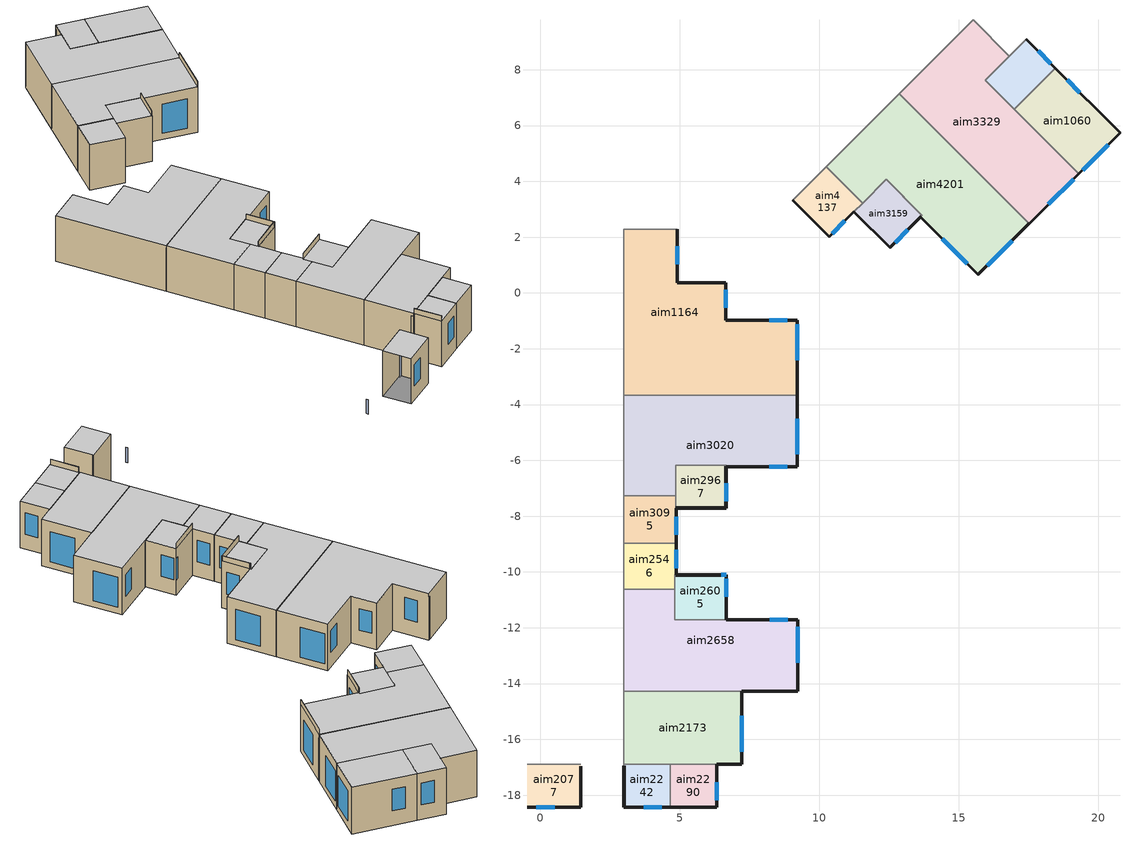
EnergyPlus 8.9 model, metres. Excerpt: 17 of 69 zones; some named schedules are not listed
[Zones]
aim1060
 floor adiabatic (aim5237): 16.99,6.58 18.47,8.06 20.79,5.74 19.31,4.26 z54
 wall outside (aim5190): 19.31,4.26 20.79,5.74 18.47,8.06 z54:56.7
 wall to aim3212 (aim5250): 18.47,8.06 16.99,6.58 z54:56.7
 wall to aim3329 (aim5250): 16.99,6.58 19.31,4.26 z54:56.7
 window (aim5298): 19.35,7.17 18.89,7.63 z54.86:56.11
 window (aim5302): 19.45,4.4 20.36,5.31 z54.36:56.11
 ceiling adiabatic (aim5237): 16.99,6.58 19.31,4.26 20.79,5.74 18.47,8.06 z56.7
aim1164
 floor adiabatic (aim5237): 2.99,-3.66 2.99,2.28 4.92,2.28 4.92,0.36 6.66,0.36 6.66,-0.98 9.22,-0.98 9.22,-3.66 z54
 wall outside (aim5190): 9.22,-3.66 9.22,-0.98 6.66,-0.98 6.66,0.36 4.92,0.36 4.92,2.28 z54:56.7
 wall to aim4771 (aim5250): 2.99,2.28 2.99,-3.66 z54:56.7; 2.99,2.28,54 2.99,2.28,56.7 4.92,2.28,56.7 4.92,2.28,56.52 4.77,2.28,56.52 4.77,2.28,54
 window (aim5298): 4.92,1.03 4.92,1.68 / 6.66,-0.54 6.66,0.11 / 8.87,-0.98 8.22,-0.98 z54.86:56.11
 window (aim5302): 9.22,-2.41 9.22,-1.13 z54.36:56.11
 ceiling adiabatic (aim5237): 2.99,-3.66 9.22,-3.66 9.22,-0.98 6.66,-0.98 6.66,0.36 4.92,0.36 4.92,2.28 2.99,2.28 z56.7
aim3020
 floor adiabatic (aim5237): 2.99,-7.27 2.99,-3.66 9.22,-3.66 9.22,-6.23 6.68,-6.23 6.68,-6.17 4.86,-6.17 4.86,-7.27 z54
 wall outside (aim5190): 6.68,-6.23 9.22,-6.23 9.22,-3.66 z54:56.7
 wall to aim1164 (aim5190): 9.22,-3.66 2.99,-3.66 z54:56.7
 wall to aim2967 (aim5190): 6.52,-6.17 6.68,-6.17 z54:56.52
 wall to aim2967 (aim5250): 4.86,-7.27 4.86,-6.17 z54:56.7; 4.86,-6.17,54 6.52,-6.17,54 6.52,-6.17,56.52 6.68,-6.17,56.52 6.68,-6.17,56.7 4.86,-6.17,56.7
 wall to aim4771 (aim5250): 2.99,-3.66 2.99,-7.27 z54:56.7
 window (aim5302): 9.22,-5.78 9.22,-4.5 z54.36:56.11
 window (aim5298): 8.22,-6.23 8.87,-6.23 z54.86:56.11
 ceiling adiabatic (aim5237): 2.99,-7.27 4.86,-7.27 4.86,-6.17 6.68,-6.17 6.68,-6.23 9.22,-6.23 9.22,-3.66 2.99,-3.66 z56.7
aim2077
 floor adiabatic (aim5237): -0.47,-18.43 -0.47,-16.89 1.46,-16.89 1.46,-18.43 z54
 wall outside (aim5190): -0.47,-18.43 1.46,-18.43 1.46,-16.97 z54:56.7
 wall to aim2008 (aim5250): 1.46,-16.89 -0.47,-16.89 z54:56.7
 window (aim5298): -0.13,-18.43 0.52,-18.43 z54.86:56.11
 ceiling adiabatic (aim5237): -0.47,-18.43 1.46,-18.43 1.46,-16.89 -0.47,-16.89 z56.7
aim2173
 floor adiabatic (aim5237): 2.99,-16.89 2.99,-14.27 7.23,-14.27 7.23,-16.89 z54
 wall outside (aim5190): 6.33,-16.89 7.23,-16.89 7.23,-14.27 z54:56.7
 wall to aim2290 (aim5190): 6.17,-16.89 6.33,-16.89 z54:56.52
 wall to aim2658 (aim5250): 2.99,-14.27,54 2.99,-14.27,56.7 7.23,-14.27,56.7 7.23,-14.27,56.52 7.07,-14.27,56.52 7.07,-14.27,54
 wall to aim4771 (aim5190): 2.99,-16.79 2.99,-16.89 z54:56.52
 wall to aim4771 (aim5250): 2.99,-16.89,56.52 2.99,-16.89,56.7 2.99,-14.27,56.7 2.99,-14.27,54 2.99,-16.79,54 2.99,-16.79,56.52
 window (aim5302): 7.23,-16.44 7.23,-15.16 z54.36:56.11
 ceiling adiabatic (aim5237): 2.99,-16.89 7.23,-16.89 7.23,-14.27 2.99,-14.27 z56.7
aim2242
 floor adiabatic (aim5237): 2.99,-18.43 2.99,-16.89 4.66,-16.89 4.66,-18.43 z54
 wall outside (aim5190): 2.99,-16.97 2.99,-18.43 4.66,-18.43 z54:56.7
 wall outside (aim5224): 3.02,-18.41 3.02,-16.95 / 2.99,-16.95 2.99,-18.41 z56.7:57
 wall to aim2173 (aim5250): 4.66,-16.89 2.99,-16.89 z54:56.7
 wall to aim4771 (aim5190): 2.99,-16.89 2.99,-16.97 z54:56.7
 window (aim5298): 3.71,-18.43 4.36,-18.43 z54.86:56.11
 ceiling adiabatic (aim5237): 2.99,-18.43 4.66,-18.43 4.66,-16.89 2.99,-16.89 3.02,-16.95 3.02,-18.41 z56.7
aim2290
 floor adiabatic (aim5237): 4.66,-18.43 4.66,-16.89 6.33,-16.89 6.33,-18.43 z54
 wall outside (aim5190): 4.66,-18.43 6.33,-18.43 6.33,-16.89 z54:56.7
 wall to aim2173 (aim5250): 4.66,-16.89,54 4.66,-16.89,56.7 6.33,-16.89,56.7 6.33,-16.89,56.52 6.17,-16.89,56.52 6.17,-16.89,54
 wall to aim2242 (aim5250): 4.66,-16.89 4.66,-18.43 z54:56.7
 window (aim5298): 6.33,-18.18 6.33,-17.53 z54.86:56.11
 ceiling adiabatic (aim5237): 4.66,-18.43 6.33,-18.43 6.33,-16.89 4.66,-16.89 z56.7
aim2658
 floor adiabatic (aim5237): 2.99,-14.27 2.99,-10.62 4.82,-10.62 4.82,-11.72 9.24,-11.72 9.24,-14.27 z54
 wall outside (aim5190): 7.23,-14.27 9.24,-14.27 9.24,-11.72 6.68,-11.72 z54:56.7
 wall to aim2173 (aim5190): 7.07,-14.27 7.23,-14.27 z54:56.52
 wall to aim2546 (aim5250): 4.82,-10.62 2.99,-10.62 z54:56.7
 wall to aim2605 (aim5250): 6.68,-11.72 4.82,-11.72 4.82,-10.62 z54:56.7
 wall to aim4771 (aim5250): 2.99,-10.62 2.99,-14.27 z54:56.7
 window (aim5298): 8.88,-11.72 8.23,-11.72 z54.86:56.11
 window (aim5302): 9.24,-13.25 9.24,-11.97 z54.36:56.11
 ceiling adiabatic (aim5237): 2.99,-14.27 9.24,-14.27 9.24,-11.72 4.82,-11.72 4.82,-10.62 2.99,-10.62 z56.7
aim2546
 floor adiabatic (aim5237): 2.99,-10.62 2.99,-8.97 4.88,-8.97 4.88,-10.11 4.82,-10.11 4.82,-10.62 z54
 wall outside (aim5190): 4.88,-10.11 4.88,-8.97 z54:56.7
 wall to aim2605 (aim5250): 4.82,-10.62 4.82,-10.11 z54:56.7
 wall to aim3095 (aim5190): 4.88,-8.97 2.99,-8.97 z54:56.7
 wall to aim4771 (aim5250): 2.99,-8.97 2.99,-10.62 z54:56.7
 window (aim5298): 4.88,-9.86 4.88,-9.21 z54.86:56.11
 ceiling adiabatic (aim5237): 2.99,-10.62 4.82,-10.62 4.82,-10.11 4.88,-10.11 4.88,-8.97 2.99,-8.97 z56.7
aim2605
 floor adiabatic (aim5237): 4.82,-11.72 4.82,-10.11 6.68,-10.11 6.68,-11.72 z54
 wall outside (aim5190): 6.68,-11.72 6.68,-10.11 z54:56.7; 4.88,-10.11,54 4.88,-10.11,57 4.91,-10.11,57 4.91,-10.11,56.7 6.68,-10.11,56.7 6.68,-10.11,54
 wall outside (aim5224): 6.65,-10.11 4.91,-10.11 / 4.86,-10.13 6.65,-10.13 z56.7:57
 window (aim5298): 6.68,-10.11 6.5,-10.11 / 6.68,-10.89 6.68,-10.24 z54.86:56.11
 ceiling adiabatic (aim5237): 4.82,-11.72 6.68,-11.72 6.68,-10.11 6.65,-10.13 4.86,-10.13 4.82,-10.11 z56.7
aim2967
 floor adiabatic (aim5237): 4.86,-7.72 4.86,-6.17 6.68,-6.17 6.68,-7.72 z54
 wall outside (aim5190): 6.68,-7.72,54 6.68,-6.23,54 6.68,-6.23,57 6.68,-6.26,57 6.68,-6.26,56.7 6.68,-7.72,56.7; 4.88,-7.72,54 6.68,-7.72,54 6.68,-7.72,57 6.65,-7.72,57 6.65,-7.72,56.7 4.88,-7.72,56.7
 wall outside (aim5224): 6.68,-7.72 6.68,-6.26 / 6.65,-6.21 6.65,-7.7 4.86,-7.7 / 4.86,-7.72 6.65,-7.72 z56.7:57
 wall to aim3095 (aim5190): 4.86,-7.72 4.88,-7.72 z54:56.7
 window (aim5298): 6.68,-7.47 6.68,-6.82 z54.86:56.11
 ceiling adiabatic (aim5237): 4.86,-6.17 4.86,-7.7 6.65,-7.7 6.65,-6.21 6.68,-6.17 z56.7
aim3095
 floor adiabatic (aim5237): 2.99,-8.97 2.99,-7.27 4.86,-7.27 4.86,-7.72 4.88,-7.72 4.88,-8.97 z54
 wall outside (aim5190): 4.88,-8.97 4.88,-7.72 z54:56.7
 wall to aim2967 (aim5250): 4.86,-7.72 4.86,-7.27 z54:56.7
 wall to aim3020 (aim5250): 4.86,-7.27 2.99,-7.27 z54:56.7
 wall to aim4771 (aim5250): 2.99,-7.27 2.99,-8.97 z54:56.7
 window (aim5298): 4.88,-8.67 4.88,-8.02 z54.86:56.11
 ceiling adiabatic (aim5237): 2.99,-8.97 4.88,-8.97 4.88,-7.72 4.86,-7.72 4.86,-7.27 2.99,-7.27 z56.7
aim3159
 floor adiabatic (aim5237): 11.25,2.91 12.4,4.07 13.7,2.77 12.55,1.62 z54
 wall outside (aim5190): 11.25,2.91 12.55,1.62 z54:56.7; 12.55,1.62,54 13.64,2.71,54 13.64,2.71,57 13.62,2.7,57 13.62,2.7,56.7 12.55,1.62,56.7
 wall outside (aim5224): 12.56,1.63 13.62,2.7 / 13.64,2.74 12.55,1.65 z56.7:57
 window (aim5298): 12.73,1.8 13.19,2.26 z54.86:56.11
 ceiling adiabatic (aim5237): 11.25,2.91 12.55,1.62 12.55,1.65 13.64,2.74 13.7,2.77 12.4,4.07 z56.7
aim4137
 floor adiabatic (aim5237): 9.06,3.32 10.26,4.52 11.56,3.22 10.36,2.02 z54
 wall outside (aim5190): 9.06,3.32 10.36,2.02 11.25,2.91 z54:56.7
 wall to aim3159 (aim5250): 11.25,2.91 11.56,3.22 z54:56.7
 wall to aim4771 (aim5250): 10.26,4.52 9.06,3.32 z54:56.7
 window (aim5298): 10.46,2.13 10.92,2.59 z54.86:56.11
 ceiling adiabatic (aim5237): 9.06,3.32 10.36,2.02 11.56,3.22 10.26,4.52 z56.7
aim4201
 floor adiabatic (aim5237): 10.26,4.52 12.88,7.14 17.54,2.49 15.7,0.65 13.64,2.71 13.7,2.77 12.4,4.07 11.56,3.22 z54
 wall outside (aim5190): 17.47,2.42 17.54,2.49 z54:56.52; 13.64,2.71 15.7,0.65 z54:56.7; 15.7,0.65,54 17.47,2.42,54 17.47,2.42,56.52 17.54,2.49,56.52 17.54,2.49,56.7 15.7,0.65,56.7
 wall outside (aim5224): 15.72,0.67 17.54,2.49 / 17.52,2.5 15.7,0.68 z56.7:57
 wall to aim3159 (aim5190): 13.59,2.88 13.7,2.77 z54:56.52
 wall to aim3159 (aim5250): 11.56,3.22 12.4,4.07 z54:56.7; 12.4,4.07,54 13.59,2.88,54 13.59,2.88,56.52 13.7,2.77,56.52 13.7,2.77,56.7 12.4,4.07,56.7
 wall to aim3329 (aim5250): 17.54,2.49 12.88,7.14 z54:56.7
 wall to aim4137 (aim5250): 10.26,4.52 11.56,3.22 z54:56.7
 wall to aim4771 (aim5250): 12.88,7.14 10.26,4.52 z54:56.7
 window (aim5302): 16.02,0.97 16.93,1.88 / 14.41,1.95 15.31,1.04 z54.36:56.11
 ceiling adiabatic (aim5237): 10.26,4.52 11.56,3.22 12.4,4.07 13.7,2.77 13.64,2.71 15.7,0.65 15.7,0.68 17.52,2.5 12.88,7.14 z56.7
aim3212
 floor adiabatic (aim5237): 15.96,7.62 17.43,9.09 18.47,8.06 16.99,6.58 z54
 wall outside (aim5190): 18.47,8.06 17.43,9.09 z54:56.7
 wall to aim3265 (aim5250): 16.83,8.49,54 16.83,8.49,56.7 17.43,9.09,56.7 17.43,9.09,56.52 17.32,8.99,56.52 17.32,8.99,54
 wall to aim3329 (aim5250): 16.83,8.49 15.96,7.62 16.99,6.58 z54:56.7
 window (aim5298): 18.31,8.21 17.85,8.67 z54.86:56.11
 ceiling adiabatic (aim5237): 15.96,7.62 16.99,6.58 18.47,8.06 17.43,9.09 z56.7
aim3329
 floor adiabatic (aim5237): 12.88,7.14 15.53,9.79 16.83,8.49 15.96,7.62 19.31,4.26 17.54,2.49 z54
 wall outside (aim5190): 17.54,2.49 19.31,4.26 z54:56.7
 wall to aim3265 (aim5250): 16.83,8.49 15.53,9.79 z54:56.7
 wall to aim4771 (aim5250): 15.53,9.79 12.88,7.14 z54:56.7
 window (aim5302): 18.22,3.17 19.13,4.08 z54.36:56.11
 ceiling adiabatic (aim5237): 12.88,7.14 17.54,2.49 19.31,4.26 15.96,7.62 16.83,8.49 15.53,9.79 z56.7
shading: 1.31,-16.97 1.46,-16.97 z54:56.52; -2.13,-16.79 -2.13,-16.89 z54:54.86
[Building]
bldg-1: North Axis {deg}=0; Terrain=City; Loads Convergence Tolerance Value=0.04; Temperature Convergence Tolerance Value {deltaC}=0.4; Solar Distribution=FullExterior; Maximum Number of Warmup Days=25; Minimum Number of Warmup Days=6
[Site:Location]
Sri Lanka: Latitude {deg}=7.29312; Longitude {deg}=80.635; Elevation {m}=690
[SizingPeriod:DesignDay] Day of Month=15; Humidity Condition Type=WetBulb; Barometric Pressure {Pa}=101216.9; Wind Direction {deg}=0; Rain Indicator=No; Snow Indicator=No; Daylight Saving Time Indicator=No
Name | Month | Day Type | Maximum Dry-Bulb Temperature {C} | Daily Dry-Bulb Temperature Range {deltaC} | Wetbulb or DewPoint at Maximum Dry-Bulb {C} | Wind Speed {m/s} | Solar Model Indicator | Sky Clearness
Summer Design Day in HVLK_2 (O1-O1:31-12) Jul | 7 | SummerDesignDay | 31.1 | 4 | 26.4 | 0 | ASHRAEClearSky | 0.98
Summer Design Day in HVLK_2 (O1-O1:31-12) Aug | 8 | SummerDesignDay | 31.2 | 4.2 | 26 | 0 | ASHRAEClearSky | 0.98
Summer Design Day in HVLK_2 (O1-O1:31-12) Sep | 9 | SummerDesignDay | 31.2 | 4.8 | 25.9 | 0 | ASHRAEClearSky | 0.98
Winter Design Day in HVLK_2 (O1-O1:31-12) | 1 | WinterDesignDay | 20.9 | 0 | 20.9 | 9.6 |  | 0
[Site:GroundTemperature:BuildingSurface]
19.527, 19.502, 19.536, 19.598, 20.002, 21.64, 22.225, 22.375, 21.449, 20.121, 19.802, 19.633
[Construction]
aim5190: aim5195, aim5202, aim5209, aim5216
aim5224: aim5229
aim5237: aim5242
aim5250: aim5255, aim5262, aim5255
aim5298: Windows : Green_Window_v2 : 3-650x1250mm(6mm-Single)
aim5302: Windows : Green_Window_v2 : 3-1290x1750mm(6mm-Single)
[Material] Roughness=MediumRough; Thermal Absorptance=0.9; Solar Absorptance=0.7; Visible Absorptance=0.7
Name | Thickness (m) | Thermal Conductivity (material_thermal_conductivity) | Density (material_density) | Specific Heat (material_sh)
aim5195 | 0.005 | 0.8002 | 1700 | 850
aim5202 | 0.05 | 0.12 | 1050 | 1300
aim5209 | 0.235 | 2.1 | 2400 | 860
aim5216 | 0.013 | 0.72 | 1760 | 840
aim5229 | 0.05 | 0.122 | 700 | 840
aim5242 | 0.185 | 2.1 | 2400 | 860
aim5255 | 0.015 | 0.72 | 1760 | 840
aim5262 | 0.17 | 2.1 | 2400 | 860
[WindowMaterial:SimpleGlazingSystem] U-Factor (win_mat.u_value)=5.7; Solar Heat Gain Coefficient (win_mat.shgc)=0.83; Visible Transmittance=0.9
Windows : Green_Window_v2 : 3-650x1250mm(6mm-Single); Windows : Green_Window_v2 : 3-1290x1750mm(6mm-Single)
[Zone] Type=1; Multiplier=1; Ceiling Height (zone.CeilingHeight.text)=autocalculate; Volume=autocalculate; Floor Area=autocalculate; Zone Inside Convection Algorithm=TARP
aim1060; aim1164; aim2077; aim2173; aim2242; aim2290; aim2546; aim2605; aim2658; aim2967; aim3020; aim3095; aim3159; aim3212; aim3329; aim4137; aim4201
[People] Number of People Calculation Method=People; Fraction Radiant=0.3; Sensible Heat Fraction=autocalculate; Activity Level Schedule=Activity_Sch; Mean Radiant Temperature Calculation Type=ZoneAveraged; Thermal Comfort Model 1 Type=AdaptiveASH55; Thermal Comfort Model 2 Type=AdaptiveCEN15251
Name | Zone or ZoneList | Number of People Schedule | Number of People
aim1060people | aim1060 | BIM - Bed Roomoccupancy_sch | 0.462694
aim1164people | aim1164 | BIM - Bed Roomoccupancy_sch | 1.84231
aim2077people | aim2077 | BIM - Other Roomoccupancy_sch | 0.179697
aim2173people | aim2173 | BIM - Bed Roomoccupancy_sch | 0.799372
aim2242people | aim2242 | BIM - Other Roomoccupancy_sch | 0.15174
aim2290people | aim2290 | BIM - Other Roomoccupancy_sch | 0.15174
aim2546people | aim2546 | BIM - Other Roomoccupancy_sch | 0.191376
aim2605people | aim2605 | BIM - Bed Roomoccupancy_sch | 0.181438
aim2658people | aim2658 | BIM - Living Roomoccupancy_sch | 1.30666
aim2967people | aim2967 | BIM - Other Roomoccupancy_sch | 0.169433
aim3020people | aim3020 | BIM - Living Roomoccupancy_sch | 1.27883
aim3095people | aim3095 | BIM - Other Roomoccupancy_sch | 0.198095
aim3159people | aim3159 | BIM - Other Roomoccupancy_sch | 0.181148
aim3212people | aim3212 | BIM - Other Roomoccupancy_sch | 0.193566
aim3329people | aim3329 | BIM - Living Roomoccupancy_sch | 1.38839
aim4137people | aim4137 | BIM - Other Roomoccupancy_sch | 0.192847
aim4201people | aim4201 | BIM - Living Roomoccupancy_sch | 1.39044
[Lights] Design Level Calculation Method=Watts/Area; Return Air Fraction=0; Fraction Radiant=0.32; Fraction Visible=0.23; Fraction Replaceable=0.45
Name | Zone or ZoneList | Schedule | Watts per Zone Floor Area (W/m2)
aim1060light | aim1060 | BIM - Bed Roomlighting_sch | 17
aim1164light | aim1164 | BIM - Bed Roomlighting_sch | 17
aim2077light | aim2077 | BIM - Other Roomlighting_sch | 14
aim2173light | aim2173 | BIM - Bed Roomlighting_sch | 17
aim2242light | aim2242 | BIM - Other Roomlighting_sch | 14
aim2290light | aim2290 | BIM - Other Roomlighting_sch | 14
aim2546light | aim2546 | BIM - Other Roomlighting_sch | 14
aim2605light | aim2605 | BIM - Bed Roomlighting_sch | 17
aim2658light | aim2658 | BIM - Living Roomlighting_sch | 14
aim2967light | aim2967 | BIM - Other Roomlighting_sch | 14
aim3020light | aim3020 | BIM - Living Roomlighting_sch | 14
aim3095light | aim3095 | BIM - Other Roomlighting_sch | 14
aim3159light | aim3159 | BIM - Other Roomlighting_sch | 14
aim3212light | aim3212 | BIM - Other Roomlighting_sch | 14
aim3329light | aim3329 | BIM - Living Roomlighting_sch | 14
aim4137light | aim4137 | BIM - Other Roomlighting_sch | 14
aim4201light | aim4201 | BIM - Living Roomlighting_sch | 14
[ElectricEquipment] Design Level Calculation Method=Watts/Area; Watts per Zone Floor Area (W/m2)=12; Fraction Radiant=0.3; Fraction Visible=0.2; Fraction Lost=0
Name | Zone or ZoneList | Schedule
aim1060equipment | aim1060 | BIM - Bed Roomequipment_sch
aim1164equipment | aim1164 | BIM - Bed Roomequipment_sch
aim2077equipment | aim2077 | BIM - Other Roomequipment_sch
aim2173equipment | aim2173 | BIM - Bed Roomequipment_sch
aim2242equipment | aim2242 | BIM - Other Roomequipment_sch
aim2290equipment | aim2290 | BIM - Other Roomequipment_sch
aim2546equipment | aim2546 | BIM - Other Roomequipment_sch
aim2605equipment | aim2605 | BIM - Bed Roomequipment_sch
aim2658equipment | aim2658 | BIM - Living Roomequipment_sch
aim2967equipment | aim2967 | BIM - Other Roomequipment_sch
aim3020equipment | aim3020 | BIM - Living Roomequipment_sch
aim3095equipment | aim3095 | BIM - Other Roomequipment_sch
aim3159equipment | aim3159 | BIM - Other Roomequipment_sch
aim3212equipment | aim3212 | BIM - Other Roomequipment_sch
aim3329equipment | aim3329 | BIM - Living Roomequipment_sch
aim4137equipment | aim4137 | BIM - Other Roomequipment_sch
aim4201equipment | aim4201 | BIM - Living Roomequipment_sch
[ZoneVentilation:DesignFlowRate] SCHEDULE=24X7_on; Design Volume Flow Rate calculation method=AirChanges/Hour; Air Changes Per Hour=2; Ventilation Type=Natural; Fan Pressure Rise=67; Fan Total Efficiency=.7; Constant Term Coefficient=1; Temperature Term Coefficient=0; Velocity Term Coefficient=0; Velocity Squared Term Coefficient=0; Minimum Indoor Temperature=21; Maximum Indoor Temperature=24; Maximum WindSpeed=40
Name | Zone
aim1060vent | aim1060
aim1164vent | aim1164
aim2173vent | aim2173
aim2605vent | aim2605
aim2658vent | aim2658
aim3020vent | aim3020
aim3329vent | aim3329
aim4201vent | aim4201
[ZoneInfiltration:DesignFlowRate] Schedule=24X7_on; Design Flow Rate Calculation Method=AirChanges/Hour; Air Changes per Hour=0.5; Constant Term Coefficient=0.606; Temperature Term Coefficient=0.03636; Velocity Term Coefficient=0.117717; Velocity Squared Term Coefficient=0
Name | Zone
aim1060infil | aim1060
aim1164infil | aim1164
aim2077infil | aim2077
aim2173infil | aim2173
aim2242infil | aim2242
aim2290infil | aim2290
aim2546infil | aim2546
aim2605infil | aim2605
aim2658infil | aim2658
aim2967infil | aim2967
aim3020infil | aim3020
aim3095infil | aim3095
aim3159infil | aim3159
aim3212infil | aim3212
aim3329infil | aim3329
aim4137infil | aim4137
aim4201infil | aim4201
[HVACTemplate:System:Unitary] System Availability Schedule=24X7_on; Supply Fan Max Flow Rate=autosize; Supply Fan Operating Mode Schedule=24X7_on; Supply Fan Total Efficiency=.7; Supply Fan Delta Pressure=600; Supply Fan Motor Efficiency=.9; Supply Fan Motor in Air Stream Fraction=1; Cooling Coil Type=SingleSpeedDX; Cooling Design Supply Air Temperature=14; Cooling Coil Gross Rated Total Capacity=autosize; Cooling Coil Gross Rated Sensible Heat Ratio=autosize; Cooling Coil Gross Rated COP=3; Heating Coil Type=Electric; Heating Design Supply Air Temperature=50; Heating Coil Capacity=autosize; Gas Heating Coil Efficiency=.8; Gas Heating Coil Parasitic Electric Load=0; Maximum Outdoor air Flow Rate=autosize; Minimum Outdoor air Flow Rate=autosize; Economizer Type=NoEconomizer; Economizer Lockout=NoLockout; Supply Fan Placement=BlowThrough; Night Cycle Control=CycleOnAny; Heat Recovery Type=None; Dehumidification Control Type=None; Dehumidification Setpoint=60; Humidifier Rated Capacity=0.000001; Humidifier Rated Electric Power=2690; Humidifier Setpoint=30; Return Fan=No; Return Fan Total Efficiency=0.7; Return Fan Delta Pressure=300; Return Fan Motor Efficiency=0.9; Return Fan Motor in Air Stream Fraction=1
Name | Air Handling System | Control Zone Name or Thermostat Location | Cooling Coil Availability Schedule | Heating Coil Availability Schedule
 | aim1060AHU | aim1060 | BIM - Bed Roomoccupancy_sch | BIM - Bed Roomoccupancy_sch
 | aim1164AHU | aim1164 | BIM - Bed Roomoccupancy_sch | BIM - Bed Roomoccupancy_sch
 | aim2173AHU | aim2173 | BIM - Bed Roomoccupancy_sch | BIM - Bed Roomoccupancy_sch
 | aim2605AHU | aim2605 | BIM - Bed Roomoccupancy_sch | BIM - Bed Roomoccupancy_sch
 | aim2658AHU | aim2658 | BIM - Living Roomoccupancy_sch | BIM - Living Roomoccupancy_sch
 | aim3020AHU | aim3020 | BIM - Living Roomoccupancy_sch | BIM - Living Roomoccupancy_sch
 | aim3329AHU | aim3329 | BIM - Living Roomoccupancy_sch | BIM - Living Roomoccupancy_sch
 | aim4201AHU | aim4201 | BIM - Living Roomoccupancy_sch | BIM - Living Roomoccupancy_sch
[HVACTemplate:Zone:Unitary] Supply Air Maximum Flow Rate=autosize; Outdoor Air Method=flow/person; Outdoor Air Flow Rate per Person=0.00944; Outdoor Air Flow Rate per Zone Floor Area=0; Outdoor Air Flow Rate per Zone=0; Baseboard Heating Type=None; Baseboard Heating Capacity=Autosize; Zone Cooling Design Supply Air=SystemSupplyAirTemperature; Zone Heating Design Supply Air . . . Input Method=SystemSupplyAirTemperature
Name | Template Unitary System | Template Thermostat
aim1060 | aim1060AHU | BIM - Bed RoomDualSP
aim1164 | aim1164AHU | BIM - Bed RoomDualSP
aim2173 | aim2173AHU | BIM - Bed RoomDualSP
aim2605 | aim2605AHU | BIM - Bed RoomDualSP
aim2658 | aim2658AHU | BIM - Living RoomDualSP
aim3020 | aim3020AHU | BIM - Living RoomDualSP
aim3329 | aim3329AHU | BIM - Living RoomDualSP
aim4201 | aim4201AHU | BIM - Living RoomDualSP
[Schedule:Compact]
Activity_Sch: Through: 12/31, For: AllDays, Until: 24:00, 100
BIM - Bed Roomoccupancy_sch: Through: 31 Dec, For: AllDays, Until: 07:00, 1, Until: 13:00, 0, Until: 24:00, 1
